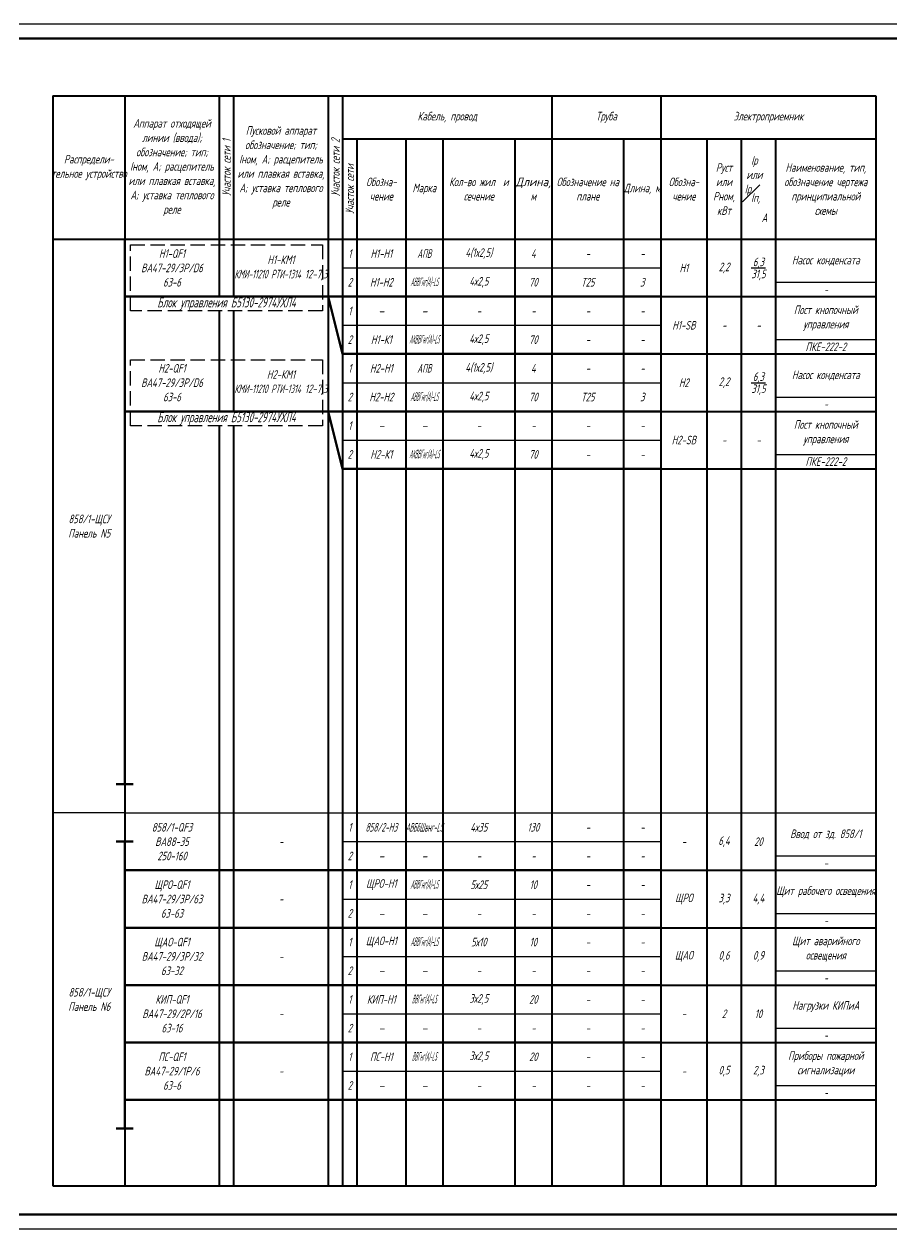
# Model space of a CAD drawing. Header units: millimetres. Extents: x -10490 to 5162, y -5053 to 76.
# Drawn here: x -8044.1 to -7741.5, y -814.1 to -394.1 of the extents above; entities that cross this region are included whole.
import ezdxf

# ---------------------------------------------------------------- set-up
doc = ezdxf.new("R2010")
doc.units = ezdxf.units.MM
doc.linetypes.add('GOST2.303 4', pattern=[7, 5, -2, 0])
for name, color, linetype, lineweight in [('КаБель силовой (Вновь)', 1, 'Continuous', 60), ('Рамка толстая', 7, 'Continuous', 60), ('Рамка тонкая', 5, 'Continuous', 25), ('Строительный', 251, 'Continuous', 13), ('Схема распред. сети', 9, 'Continuous', 25)]:
    doc.layers.add(name, color=color, linetype=linetype, lineweight=lineweight)
doc.styles.add('gost.shx', font='gost.shx', dxfattribs={"oblique": 15})
doc.styles.add('SIMPLEX', font='simplex.shx', dxfattribs={"width": 0.7, "oblique": 15})

# ---------------------------------------------------------------- blocks, each defined once
blk = doc.blocks.new('A$C5BFF3F5B')
at = {"layer": 'Схема распред. сети', "lineweight": 40}
for p, q in [((0, 20), (0, 0)), ((25, 20), (25, 0)), ((58, 20), (58, 0)), ((63, 20), (63, 0)), ((96, 20), (96, 0)), ((101, 20), (101, 0)), ((106, 20), (106, 0)), ((123, 20), (123, 0)), ((136, 20), (136, 0)), ((161, 20), (161, 0)), ((174, 20), (174, 0)), ((199, 20), (199, 0)), ((212, 20), (212, 0)), ((228, 20), (228, 0)), ((240, 20), (240, 0)), ((252, 20), (252, 0)), ((287, 20), (287, 0))]:
    blk.add_line(p, q, dxfattribs=at)
blk = doc.blocks.new('A$C4AAC7058')
at = {"layer": 'Рамка толстая'}
for p, q in [((1778, 415), (20, 415)), ((20, 5), (1778, 5))]:
    blk.add_line(p, q, dxfattribs=at)
at = {"layer": 'Рамка тонкая'}
for p, q in [((1783, 420), (0, 420)), ((0, 0), (1783, 0))]:
    blk.add_line(p, q, dxfattribs=at)
blk = doc.blocks.new('A$C2EF054A0')
at = {"layer": 'Строительный', "color": 1, "lineweight": 80}
blk.add_line((25, 0), (212, 0), dxfattribs=at)
at = {"layer": 'Схема распред. сети', "lineweight": 40}
for p, q in [((0, 20), (0, 0)), ((25, 20), (25, 0)), ((58, 20), (58, 0)), ((63, 20), (63, 0)), ((96, 20), (96, 0)), ((101, 20), (101, 0)), ((106, 20), (106, 0)), ((123, 20), (123, 0)), ((136, 20), (136, 0)), ((161, 20), (161, 0)), ((174, 20), (174, 0)), ((199, 20), (199, 0)), ((212, 20), (212, 0)), ((228, 20), (228, 0)), ((240, 20), (240, 0)), ((252, 20), (252, 0)), ((287, 20), (287, 0)), ((212, 0), (287, 0))]:
    blk.add_line(p, q, dxfattribs=at)
at = {"layer": 'Схема распред. сети'}
blk.add_line((101, 10), (212, 10), dxfattribs=at)
blk = doc.blocks.new('A$C3C9A24EA')
at = {"layer": 'Схема распред. сети', "color": 5}
blk.add_line((252, 5), (287, 5), dxfattribs=at)
at = {"layer": 'Схема распред. сети'}
blk.add_blockref('A$C2EF054A0', (0, 0), dxfattribs=at)
blk = doc.blocks.new('A$C5A2B7D56')
at = {"layer": 'Схема распред. сети', "lineweight": 40}
for p, q in [((0, 10), (0, 0)), ((25, 10), (25, 0)), ((58, 10), (58, 0)), ((63, 10), (63, 0)), ((96, 10), (96, 0)), ((101, 10), (101, 0)), ((106, 10), (106, 0)), ((123, 10), (123, 0)), ((136, 10), (136, 0)), ((161, 10), (161, 0)), ((174, 10), (174, 0)), ((199, 10), (199, 0)), ((212, 10), (212, 0)), ((228, 10), (228, 0)), ((240, 10), (240, 0)), ((252, 10), (252, 0)), ((287, 10), (287, 0)), ((0, 0), (287, 0))]:
    blk.add_line(p, q, dxfattribs=at)
blk = doc.blocks.new('A$C5BA127B9')
at = {"layer": 'Схема распред. сети', "lineweight": 40}
for p, q in [((0, 20), (0, 0)), ((25, 20), (25, 0)), ((58, 20), (58, 0)), ((63, 20), (63, 0)), ((96, 20), (96, 0)), ((101, 20), (101, 0)), ((106, 20), (106, 0)), ((123, 20), (123, 0)), ((136, 20), (136, 0)), ((161, 20), (161, 0)), ((174, 20), (174, 0)), ((199, 20), (199, 0)), ((212, 20), (212, 0)), ((228, 20), (228, 0)), ((240, 20), (240, 0)), ((252, 20), (252, 0)), ((287, 20), (287, 0))]:
    blk.add_line(p, q, dxfattribs=at)
at = {"layer": 'Схема распред. сети', "color": 5, "lineweight": 25}
for p, q in [((25, 20), (287, 20)), ((25, 0), (287, 0))]:
    blk.add_line(p, q, dxfattribs=at)
blk = doc.blocks.new('A$C7AEF134F')
at = {"layer": 'Строительный', "color": 142, "lineweight": 80}
for q in [(96, 20), (212, 0)]:
    blk.add_line((101, 0), q, dxfattribs=at)
at = {"layer": 'Схема распред. сети', "lineweight": 40}
for p, q in [((0, 20), (0, 0)), ((25, 20), (25, 0)), ((96, 20), (96, 0)), ((101, 20), (101, 0)), ((106, 20), (106, 0)), ((123, 20), (123, 0)), ((136, 20), (136, 0)), ((161, 20), (161, 0)), ((174, 20), (174, 0)), ((199, 20), (199, 0)), ((212, 20), (212, 0)), ((228, 20), (228, 0)), ((240, 20), (240, 0)), ((252, 20), (252, 0)), ((287, 20), (287, 0)), ((58, 15), (58, 0)), ((63, 15), (63, 0)), ((212, 0), (287, 0))]:
    blk.add_line(p, q, dxfattribs=at)
at = {"layer": 'Схема распред. сети'}
blk.add_line((101, 10), (212, 10), dxfattribs=at)
at = {"layer": 'Схема распред. сети', "color": 5}
blk.add_line((252, 5), (287, 5), dxfattribs=at)

msp = doc.modelspace()

# ---------------------------------------------------------------- linework, layer by layer
at = {"layer": 'КаБель силовой (Вновь)', "lineweight": 100}
for p, q in [((-8009.04361, -469.14685), (-8009.04361, -659.14685)), ((-8006.04361, -659.14685), (-8012.04361, -659.14685)), ((-8006.04361, -679.14685), (-8012.04361, -679.14685)), ((-8009.04361, -679.14685), (-8009.04361, -779.14685)), ((-8006.04361, -779.14685), (-8012.04361, -779.14685))]:
    msp.add_line(p, q, dxfattribs=at)
at = {"layer": 'Рамка тонкая', "linetype": 'GOST2.303 4'}
for p, q in [((-8007.04361, -471.14685), (-7940.04361, -471.14685)), ((-8007.04361, -494.14685), (-8007.04361, -471.14685)), ((-7940.04361, -471.14685), (-7940.04361, -494.14685)), ((-7940.04361, -494.14685), (-8007.04361, -494.14685)), ((-8007.04361, -511.14685), (-7940.04361, -511.14685)), ((-8007.04361, -534.14685), (-8007.04361, -511.14685)), ((-7940.04361, -511.14685), (-7940.04361, -534.14685)), ((-7940.04361, -534.14685), (-8007.04361, -534.14685))]:
    msp.add_line(p, q, dxfattribs=at)
at = {"layer": 'Рамка тонкая'}
msp.add_line((-8009.04361, -669.14685), (-8034.04361, -669.14685), dxfattribs=at)
at = {"layer": 'Схема распред. сети', "lineweight": 40}
for p, q in [((-8034.04361, -419.14685), (-7747.04361, -419.14685)), ((-8034.04361, -419.14685), (-8034.04361, -469.14685)), ((-8009.04361, -419.14685), (-8009.04361, -469.14685)), ((-7976.04361, -419.14685), (-7976.04361, -469.14685)), ((-7971.04361, -419.14685), (-7971.04361, -469.14685)), ((-7938.04361, -419.14685), (-7938.04361, -469.14685)), ((-7933.04361, -419.14685), (-7933.04361, -469.14685)), ((-7860.04361, -419.14685), (-7860.04361, -469.14685)), ((-7822.04361, -419.14685), (-7822.04361, -469.14685)), ((-7747.04361, -419.14685), (-7747.04361, -469.14685)), ((-7933.04361, -434.14685), (-7747.04361, -434.14685)), ((-7928.04361, -434.14685), (-7928.04361, -469.14685)), ((-7911.04361, -434.14685), (-7911.04361, -469.14685)), ((-7898.04361, -434.14685), (-7898.04361, -469.14685)), ((-7873.04361, -434.14685), (-7873.04361, -469.14685)), ((-7835.04361, -434.14685), (-7835.04361, -469.14685)), ((-7806.04361, -434.14685), (-7806.04361, -469.14685)), ((-7794.04361, -434.14685), (-7794.04361, -469.14685)), ((-7782.04361, -434.14685), (-7782.04361, -469.14685)), ((-8034.04361, -469.14685), (-7747.04361, -469.14685)), ((-8034.04361, -469.14685), (-7747.04361, -469.14685))]:
    msp.add_line(p, q, dxfattribs=at)

# ---------------------------------------------------------------- block references
for name, p in [('A$C4AAC7058', (-9302.04361, -814.14685)), ('A$C3C9A24EA', (-8034.04362, -489.14686)), ('A$C7AEF134F', (-8034.04362, -509.14684)), ('A$C3C9A24EA', (-8034.04362, -529.14686)), ('A$C7AEF134F', (-8034.04362, -549.14684)), ('A$C5BFF3F5B', (-8034.04361, -569.14685)), ('A$C5BFF3F5B', (-8034.04361, -589.14685)), ('A$C5BFF3F5B', (-8034.04361, -609.14685)), ('A$C5BFF3F5B', (-8034.04361, -629.14685)), ('A$C5BFF3F5B', (-8034.04361, -649.14685)), ('A$C5BFF3F5B', (-8034.04361, -669.14685)), ('A$C5BFF3F5B', (-8034.04361, -689.14685)), ('A$C5BA127B9', (-8034.04361, -689.14685)), ('A$C3C9A24EA', (-8034.04362, -689.14686)), ('A$C3C9A24EA', (-8034.04362, -709.14686)), ('A$C3C9A24EA', (-8034.04362, -729.14686)), ('A$C3C9A24EA', (-8034.04362, -749.14686)), ('A$C3C9A24EA', (-8034.04362, -769.14686)), ('A$C5BFF3F5B', (-8034.04361, -789.14685))]:
    msp.add_blockref(name, p)
at = {"layer": 'КаБель силовой (Вновь)'}
msp.add_blockref('A$C5A2B7D56', (-8034.04358, -799.14686), dxfattribs=at)

# ---------------------------------------------------------------- texts
at = {"layer": 'Схема распред. сети', "color": 2, "attachment_point": 5}
for s, insert, char_height, width, style in [('{\\W0.7;Аппарат отходящей линии (ввода); обозначение; тип; Iном, А; расцепитель или плавкая вставка, А; уставка теплового реле}', (-7992.54361, -444.14685), 3, 33, 'SIMPLEX'), ('Кабель, провод', (-7896.54361, -426.64685), 3, 73, 'SIMPLEX'), ('Труба', (-7841.04361, -426.64685), 3, 38, 'SIMPLEX'), ('Электроприемник', (-7784.54361, -426.64685), 3, 75, 'SIMPLEX'), ('Пусковой аппарат обозначение; тип; Iном, А; расцепитель или плавкая вставка, А; уставка теплового реле', (-7954.54361, -444.14685), 3, 33, 'SIMPLEX'), ('Распредели-\\Pтельное устройство', (-8021.54361, -444.14685), 3, 25, 'SIMPLEX'), ('\\A1;Iр   или   \\SIр#Iп, ;       А', (-7788.04361, -451.64685), 3, 12, 'SIMPLEX'), ('Pуст или Pном, кВт', (-7800.04361, -451.64685), 3, 12, 'SIMPLEX'), ('Наименование, тип, обозначение чертежа принципиальной схемы', (-7764.54361, -451.64685), 3, 35, 'SIMPLEX'), ('Обозна- чение', (-7919.54361, -451.64685), 3, 17, 'SIMPLEX'), ('Кол-во жил  и сечение', (-7885.54361, -451.64685), 3, 25, 'SIMPLEX'), ('{\\W0.9;Длина, }м', (-7866.54361, -451.64685), 3, 13, 'SIMPLEX'), ('Обозначение на плане', (-7847.54361, -451.64685), 3, 25, 'SIMPLEX'), ('Обозна-\\Pчение', (-7814.04361, -451.64685), 3, 16, 'SIMPLEX'), ('Марка', (-7904.54361, -451.64685), 3, 13, 'SIMPLEX'), ('Длина, м', (-7828.54361, -451.64685), 3, 13, 'SIMPLEX'), ('Н1-QF1\\PВА47-29/3Р/D6\\P63-6', (-7992.54361, -479.14685), 3, 33, 'SIMPLEX'), ('1', (-7930.54361, -474.14685), 3, 5, 'SIMPLEX'), ('Н1-Н1', (-7919.54361, -474.14685), 3, 17, 'SIMPLEX'), ('{\\W0.5;АПВ}', (-7904.54361, -474.14685), 3, 13, 'SIMPLEX'), ('4(1х2,5)', (-7885.54361, -474.14685), 3, 25, 'SIMPLEX'), ('4', (-7866.54361, -474.14685), 3, 13, 'SIMPLEX'), ('-', (-7847.54361, -474.14685), 3, 25, 'SIMPLEX'), ('-', (-7828.54361, -474.14685), 3, 13, 'SIMPLEX'), ('Н1-КМ1\\P{\\W0.5;КМИ-11210 РТИ-1314} 12-7,3', (-7954.54361, -479.14685), 3, 33, 'SIMPLEX'), ('Н1', (-7814.04361, -479.14685), 3, 16, 'SIMPLEX'), ('2,2', (-7800.04361, -479.14685), 3, 12, 'SIMPLEX'), ('\\A1;\\S6,3/31,5;', (-7788.04361, -479.14685), 3, 12, 'SIMPLEX'), ('Насос конденсата', (-7764.54361, -476.64685), 3, 35, 'SIMPLEX'), ('2', (-7930.54361, -484.14685), 3, 5, 'SIMPLEX'), ('Н1-Н2', (-7919.54361, -484.14685), 3, 17, 'SIMPLEX'), ('{\\W0.3;АВВГнг(А)-LS}', (-7904.54361, -484.14685), 3, 13, 'SIMPLEX'), ('4х2,5', (-7885.54361, -484.14685), 3, 25, 'SIMPLEX'), ('70', (-7866.54361, -484.14685), 3, 13, 'SIMPLEX'), ('Т25', (-7847.54361, -484.14685), 3, 25, 'SIMPLEX'), ('3', (-7828.54361, -484.14685), 3, 13, 'SIMPLEX'), ('{\\W0.5;-}', (-7764.54361, -486.64685), 3, 35, 'SIMPLEX'), ('{\\W0.8;Блок управления Б5130-2974УХЛ4}', (-7973.54361, -491.64685), 3.5, 67, 'gost.shx'), ('1', (-7930.54361, -494.14685), 3, 5, 'SIMPLEX'), ('{\\W1;-}', (-7919.54361, -494.14685), 3, 17, 'SIMPLEX'), ('{\\W1;-}', (-7904.54361, -494.14685), 3, 13, 'SIMPLEX'), ('-', (-7885.54361, -494.14685), 3, 25, 'SIMPLEX'), ('-', (-7866.54361, -494.14685), 3, 13, 'SIMPLEX'), ('-', (-7847.54361, -494.14685), 3, 25, 'SIMPLEX'), ('-', (-7828.54361, -494.14685), 3, 13, 'SIMPLEX'), ('Пост кнопочный управления', (-7764.54361, -496.64685), 3, 35, 'SIMPLEX'), ('Н1-SB', (-7814.04361, -499.14685), 3, 16, 'SIMPLEX'), ('-', (-7800.04361, -499.14685), 3, 12, 'SIMPLEX'), ('-', (-7788.04361, -499.14685), 3, 12, 'SIMPLEX'), ('2', (-7930.54361, -504.14685), 3, 5, 'SIMPLEX'), ('Н1-К1', (-7919.54361, -504.14685), 3, 17, 'SIMPLEX'), ('{\\W0.3;АКВВГнг(А)-LS}', (-7904.54361, -504.14685), 3, 13, 'SIMPLEX'), ('4х2,5', (-7885.54361, -504.14685), 3, 25, 'SIMPLEX'), ('70', (-7866.54361, -504.14685), 3, 13, 'SIMPLEX'), ('-', (-7847.54361, -504.14685), 3, 25, 'SIMPLEX'), ('-', (-7828.54361, -504.14685), 3, 13, 'SIMPLEX'), ('ПКЕ-222-2', (-7764.54361, -506.64685), 3, 35, 'SIMPLEX'), ('4(1х2,5)', (-7885.54361, -514.14685), 3, 25, 'SIMPLEX'), ('Н2-QF1\\PВА47-29/3Р/D6\\P63-6', (-7992.54361, -519.14685), 3, 33, 'SIMPLEX'), ('Н2-КМ1\\P{\\W0.5;КМИ-11210 РТИ-1314} 12-7,3', (-7954.54361, -519.14685), 3, 33, 'SIMPLEX'), ('1', (-7930.54361, -514.14685), 3, 5, 'SIMPLEX'), ('Н2-Н1', (-7919.54361, -514.14685), 3, 17, 'SIMPLEX'), ('{\\W0.5;АПВ}', (-7904.54361, -514.14685), 3, 13, 'SIMPLEX'), ('4', (-7866.54361, -514.14685), 3, 13, 'SIMPLEX'), ('-', (-7847.54361, -514.14685), 3, 25, 'SIMPLEX'), ('-', (-7828.54361, -514.14685), 3, 13, 'SIMPLEX'), ('\\A1;\\S6,3/31,5;', (-7788.04361, -519.14685), 3, 12, 'SIMPLEX'), ('Насос конденсата', (-7764.54361, -516.64685), 3, 35, 'SIMPLEX'), ('Н2', (-7814.04361, -519.14685), 3, 16, 'SIMPLEX'), ('2,2', (-7800.04361, -519.14685), 3, 12, 'SIMPLEX'), ('2', (-7930.54361, -524.14685), 3, 5, 'SIMPLEX'), ('Н2-Н2', (-7919.54361, -524.14685), 3, 17, 'SIMPLEX'), ('{\\W0.3;АВВГнг(А)-LS}', (-7904.54361, -524.14685), 3, 13, 'SIMPLEX'), ('4х2,5', (-7885.54361, -524.14685), 3, 25, 'SIMPLEX'), ('70', (-7866.54361, -524.14685), 3, 13, 'SIMPLEX'), ('Т25', (-7847.54361, -524.14685), 3, 25, 'SIMPLEX'), ('3', (-7828.54361, -524.14685), 3, 13, 'SIMPLEX'), ('{\\W0.5;-}', (-7764.54361, -526.64685), 3, 35, 'SIMPLEX'), ('{\\W0.8;Блок управления Б5130-2974УХЛ4}', (-7973.54361, -531.64685), 3.5, 67, 'gost.shx'), ('1', (-7930.54361, -534.14685), 3, 5, 'SIMPLEX'), ('Пост кнопочный управления', (-7764.54361, -536.64685), 3, 35, 'SIMPLEX'), ('{\\W1;-}', (-7919.54361, -534.14685), 3, 17, 'SIMPLEX'), ('{\\W1;-}', (-7904.54361, -534.14685), 3, 13, 'SIMPLEX'), ('-', (-7885.54361, -534.14685), 3, 25, 'SIMPLEX'), ('-', (-7866.54361, -534.14685), 3, 13, 'SIMPLEX'), ('-', (-7847.54361, -534.14685), 3, 25, 'SIMPLEX'), ('-', (-7828.54361, -534.14685), 3, 13, 'SIMPLEX'), ('Н2-SB', (-7814.04361, -539.14685), 3, 16, 'SIMPLEX'), ('-', (-7800.04361, -539.14685), 3, 12, 'SIMPLEX'), ('-', (-7788.04361, -539.14685), 3, 12, 'SIMPLEX'), ('2', (-7930.54361, -544.14685), 3, 5, 'SIMPLEX'), ('Н2-К1', (-7919.54361, -544.14685), 3, 17, 'SIMPLEX'), ('{\\W0.3;АКВВГнг(А)-LS}', (-7904.54361, -544.14685), 3, 13, 'SIMPLEX'), ('4х2,5', (-7885.54361, -544.14685), 3, 25, 'SIMPLEX'), ('70', (-7866.54361, -544.14685), 3, 13, 'SIMPLEX'), ('-', (-7847.54361, -544.14685), 3, 25, 'SIMPLEX'), ('-', (-7828.54361, -544.14685), 3, 13, 'SIMPLEX'), ('ПКЕ-222-2', (-7764.54361, -546.64685), 3, 35, 'SIMPLEX'), ('\\pi0.2994;858/1-ЩСУ\\PПанель N5', (-8021.54362, -569.14685), 3, 25.0000072, 'SIMPLEX'), ('858/1-QF3\\PВА88-35\\P250-160', (-7992.54361, -679.14685), 3, 33, 'SIMPLEX'), ('1', (-7930.54361, -674.14685), 3, 5, 'SIMPLEX'), ('{\\W0.5;858/2-Н3}', (-7919.54361, -674.14685), 3, 17, 'SIMPLEX'), ('{\\W0.4;АВБбШвнг-LS}', (-7904.54361, -674.14685), 3, 13, 'SIMPLEX'), ('4х35', (-7885.54361, -674.14685), 3, 25, 'SIMPLEX'), ('130', (-7866.54361, -674.14685), 3, 13, 'SIMPLEX'), ('-', (-7847.54361, -674.14685), 3, 25, 'SIMPLEX'), ('-', (-7828.54361, -674.14685), 3, 13, 'SIMPLEX'), ('Ввод от зд. 858/1', (-7764.54361, -676.64685), 3, 35, 'SIMPLEX'), ('-', (-7954.54361, -679.14685), 3, 33, 'SIMPLEX'), ('-', (-7814.04361, -679.14685), 3, 16, 'SIMPLEX'), ('6,4', (-7800.04361, -679.14685), 3, 12, 'SIMPLEX'), ('\\A1;20', (-7788.04361, -679.14685), 3, 12, 'SIMPLEX'), ('2', (-7930.54361, -684.14685), 3, 5, 'SIMPLEX'), ('{\\W1;-}', (-7919.54361, -684.14685), 3, 17, 'SIMPLEX'), ('{\\W1;-}', (-7904.54361, -684.14685), 3, 13, 'SIMPLEX'), ('-', (-7885.54361, -684.14685), 3, 25, 'SIMPLEX'), ('-', (-7866.54361, -684.14685), 3, 13, 'SIMPLEX'), ('-', (-7847.54361, -684.14685), 3, 25, 'SIMPLEX'), ('-', (-7828.54361, -684.14685), 3, 13, 'SIMPLEX'), ('-', (-7764.54361, -686.64685), 3, 35, 'SIMPLEX'), ('ЩРО-QF1\\PВА47-29/3Р/63\\P63-63', (-7992.54361, -699.14685), 3, 33, 'SIMPLEX'), ('1', (-7930.54361, -694.14685), 3, 5, 'SIMPLEX'), ('ЩРО-Н1', (-7919.54361, -694.14685), 3, 17, 'SIMPLEX'), ('{\\W0.3;АВВГнг(А)-LS}', (-7904.54361, -694.14685), 3, 13, 'SIMPLEX'), ('5х25', (-7885.54361, -694.14685), 3, 25, 'SIMPLEX'), ('10', (-7866.54361, -694.14685), 3, 13, 'SIMPLEX'), ('-', (-7847.54361, -694.14685), 3, 25, 'SIMPLEX'), ('-', (-7828.54361, -694.14685), 3, 13, 'SIMPLEX'), ('Щит рабочего освещения', (-7764.54361, -696.64685), 3, 35, 'SIMPLEX'), ('-', (-7954.54361, -699.14685), 3, 33, 'SIMPLEX'), ('ЩРО', (-7814.04361, -699.14685), 3, 16, 'SIMPLEX'), ('3,3', (-7800.04361, -699.14685), 3, 12, 'SIMPLEX'), ('\\A1;4,4', (-7788.04361, -699.14685), 3, 12, 'SIMPLEX'), ('2', (-7930.54361, -704.14685), 3, 5, 'SIMPLEX'), ('{\\W1;-}', (-7919.54361, -704.14685), 3, 17, 'SIMPLEX'), ('{\\W1;-}', (-7904.54361, -704.14685), 3, 13, 'SIMPLEX'), ('-', (-7885.54361, -704.14685), 3, 25, 'SIMPLEX'), ('-', (-7866.54361, -704.14685), 3, 13, 'SIMPLEX'), ('-', (-7847.54361, -704.14685), 3, 25, 'SIMPLEX'), ('-', (-7828.54361, -704.14685), 3, 13, 'SIMPLEX'), ('{\\W0.5;-}', (-7764.54361, -706.64685), 3, 35, 'SIMPLEX'), ('ЩАО-QF1\\PВА47-29/3Р/32\\P63-32', (-7992.54361, -719.14685), 3, 33, 'SIMPLEX'), ('1', (-7930.54361, -714.14685), 3, 5, 'SIMPLEX'), ('ЩАО-Н1', (-7919.54361, -714.14685), 3, 17, 'SIMPLEX'), ('{\\W0.3;АВВГнг(А)-LS}', (-7904.54361, -714.14685), 3, 13, 'SIMPLEX'), ('5х10', (-7885.54361, -714.14685), 3, 25, 'SIMPLEX'), ('10', (-7866.54361, -714.14685), 3, 13, 'SIMPLEX'), ('Щит аварийного освещения', (-7764.54361, -716.64685), 3, 35, 'SIMPLEX'), ('-', (-7847.54361, -714.14685), 3, 25, 'SIMPLEX'), ('-', (-7828.54361, -714.14685), 3, 13, 'SIMPLEX'), ('ЩАО', (-7814.04361, -719.14685), 3, 16, 'SIMPLEX'), ('0,6', (-7800.04361, -719.14685), 3, 12, 'SIMPLEX'), ('\\A1;0,9', (-7788.04361, -719.14685), 3, 12, 'SIMPLEX'), ('-', (-7954.54361, -719.14685), 3, 33, 'SIMPLEX'), ('2', (-7930.54361, -724.14685), 3, 5, 'SIMPLEX'), ('{\\W1;-}', (-7919.54361, -724.14685), 3, 17, 'SIMPLEX'), ('{\\W1;-}', (-7904.54361, -724.14685), 3, 13, 'SIMPLEX'), ('-', (-7885.54361, -724.14685), 3, 25, 'SIMPLEX'), ('-', (-7866.54361, -724.14685), 3, 13, 'SIMPLEX'), ('-', (-7847.54361, -724.14685), 3, 25, 'SIMPLEX'), ('-', (-7828.54361, -724.14685), 3, 13, 'SIMPLEX'), ('\\pi0.2994;858/1-ЩСУ\\PПанель N6', (-8021.54362, -734.14685), 3, 25.0000072, 'SIMPLEX'), ('{\\W0.5;-}', (-7764.54361, -726.64685), 3, 35, 'SIMPLEX'), ('КИП-QF1\\PВА47-29/2Р/16\\P63-16', (-7992.54361, -739.14685), 3, 33, 'SIMPLEX'), ('1', (-7930.54361, -734.14685), 3, 5, 'SIMPLEX'), ('КИП-Н1', (-7919.54361, -734.14685), 3, 17, 'SIMPLEX'), ('{\\W0.3;ВВГнг(А)-LS}', (-7904.54361, -734.14685), 3, 13, 'SIMPLEX'), ('3х2,5', (-7885.54361, -734.14685), 3, 25, 'SIMPLEX'), ('20', (-7866.54361, -734.14685), 3, 13, 'SIMPLEX'), ('-', (-7847.54361, -734.14685), 3, 25, 'SIMPLEX'), ('-', (-7828.54361, -734.14685), 3, 13, 'SIMPLEX'), ('Нагрузки КИПиА', (-7764.54361, -736.64685), 3, 35, 'SIMPLEX'), ('2', (-7800.04361, -739.14685), 3, 12, 'SIMPLEX'), ('\\A1;10', (-7788.04361, -739.14685), 3, 12, 'SIMPLEX'), ('-', (-7954.54361, -739.14685), 3, 33, 'SIMPLEX'), ('2', (-7930.54361, -744.14685), 3, 5, 'SIMPLEX'), ('-', (-7814.04361, -739.14685), 3, 16, 'SIMPLEX'), ('{\\W1;-}', (-7919.54361, -744.14685), 3, 17, 'SIMPLEX'), ('{\\W1;-}', (-7904.54361, -744.14685), 3, 13, 'SIMPLEX'), ('-', (-7885.54361, -744.14685), 3, 25, 'SIMPLEX'), ('-', (-7866.54361, -744.14685), 3, 13, 'SIMPLEX'), ('-', (-7847.54361, -744.14685), 3, 25, 'SIMPLEX'), ('-', (-7828.54361, -744.14685), 3, 13, 'SIMPLEX'), ('{\\W0.5;-}', (-7764.54361, -746.64685), 3, 35, 'SIMPLEX'), ('ПС-QF1\\PВА47-29/1Р/6\\P63-6', (-7992.54361, -759.14685), 3, 33, 'SIMPLEX'), ('1', (-7930.54361, -754.14685), 3, 5, 'SIMPLEX'), ('ПС-Н1', (-7919.54361, -754.14685), 3, 17, 'SIMPLEX'), ('{\\W0.3;ВВГнг(А)-LS}', (-7904.54361, -754.14685), 3, 13, 'SIMPLEX'), ('3х2,5', (-7885.54361, -754.14685), 3, 25, 'SIMPLEX'), ('20', (-7866.54361, -754.14685), 3, 13, 'SIMPLEX'), ('-', (-7847.54361, -754.14685), 3, 25, 'SIMPLEX'), ('-', (-7828.54361, -754.14685), 3, 13, 'SIMPLEX'), ('Приборы пожарной сигнализации', (-7764.54361, -756.64685), 3, 35, 'SIMPLEX'), ('-', (-7954.54361, -759.14685), 3, 33, 'SIMPLEX'), ('-', (-7814.04361, -759.14685), 3, 16, 'SIMPLEX'), ('0,5', (-7800.04361, -759.14685), 3, 12, 'SIMPLEX'), ('\\A1;2,3', (-7788.04361, -759.14685), 3, 12, 'SIMPLEX'), ('2', (-7930.54361, -764.14685), 3, 5, 'SIMPLEX'), ('{\\W1;-}', (-7919.54361, -764.14685), 3, 17, 'SIMPLEX'), ('{\\W1;-}', (-7904.54361, -764.14685), 3, 13, 'SIMPLEX'), ('-', (-7885.54361, -764.14685), 3, 25, 'SIMPLEX'), ('-', (-7866.54361, -764.14685), 3, 13, 'SIMPLEX'), ('-', (-7847.54361, -764.14685), 3, 25, 'SIMPLEX'), ('-', (-7828.54361, -764.14685), 3, 13, 'SIMPLEX'), ('{\\W0.5;-}', (-7764.54361, -766.64685), 3, 35, 'SIMPLEX')]:
    msp.add_mtext(s, dxfattribs=dict(at, insert=insert, char_height=char_height, width=width, style=style))
at = {"layer": 'Схема распред. сети', "color": 2, "char_height": 3, "attachment_point": 5, "rotation": 90, "style": 'SIMPLEX'}
for s, insert, width in [('Участок сети 1', (-7973.54361, -444.14685), 50), ('Участок сети 2', (-7935.54361, -444.14685), 50), ('Участок сети', (-7930.54361, -451.64685), 35)]:
    msp.add_mtext(s, dxfattribs=dict(at, insert=insert, width=width))

doc.saveas('drawing.dxf')
